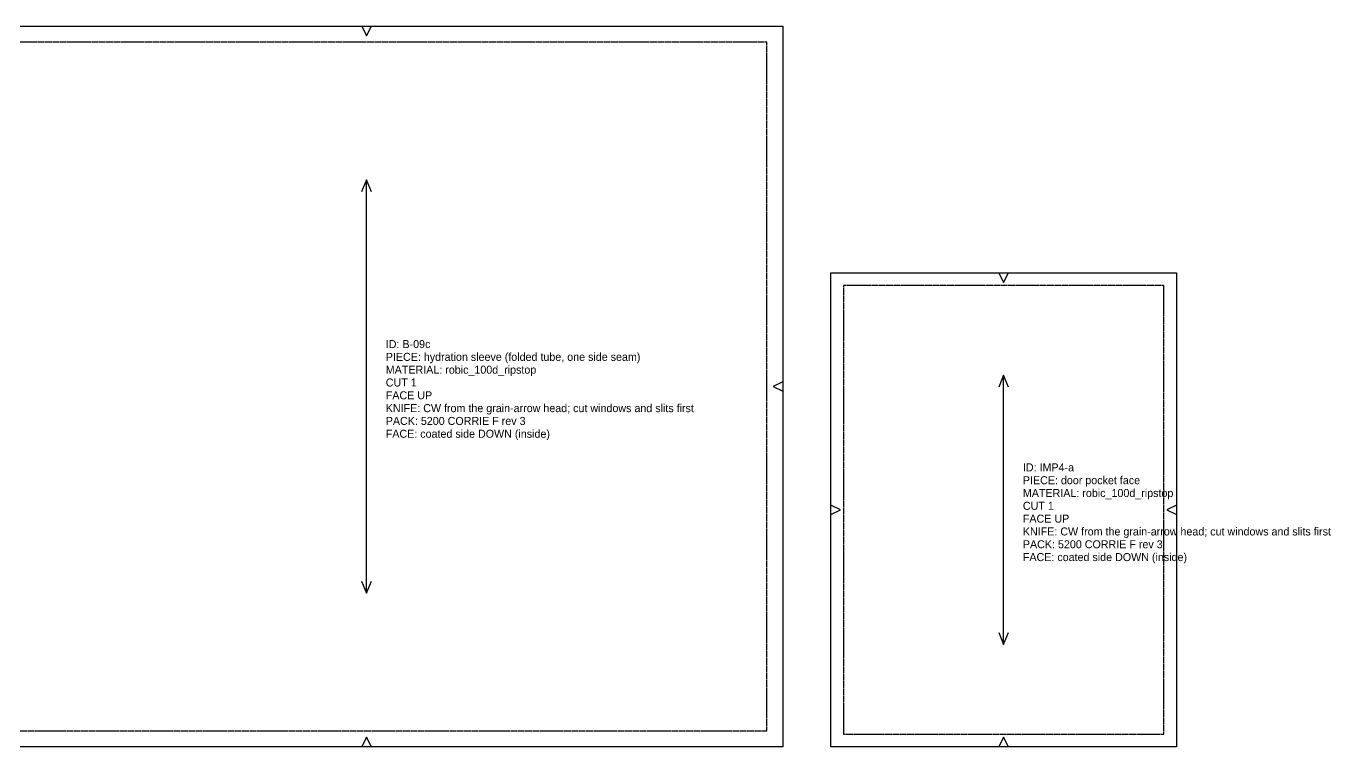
# Model space of a CAD drawing. Header units: millimetres. Extents: x 0 to 1963, y 0 to 1381.
# Drawn here: x 791 to 1606, y 0 to 450 of the extents above; entities that cross this region are included whole.
import ezdxf

# ---------------------------------------------------------------- set-up
doc = ezdxf.new("R2010")
doc.units = ezdxf.units.MM
doc.linetypes.add('DASHED', pattern=[1.524, 1.27, -0.254])
for name, color, linetype in [('CUT', 7, 'Continuous'), ('GRAIN', 5, 'Continuous'), ('NOTCH', 1, 'Continuous'), ('SEW', 3, 'Continuous'), ('TEXT', 2, 'Continuous')]:
    doc.layers.add(name, color=color, linetype=linetype)

# ---------------------------------------------------------------- blocks, each defined once
blk = doc.blocks.new('B-09c_1')
at = {"layer": 'CUT'}
blk.add_lwpolyline([(-10, -10), (-10, 440), (510, 440), (510, -10)], close=True, dxfattribs=at)
at = {"layer": 'GRAIN'}
for points in [[(253.12, 336.63), (250, 344), (246.88, 336.63)], [(250, 86), (250, 344)], [(246.88, 93.37), (250, 86), (253.12, 93.37)]]:
    blk.add_lwpolyline(points, dxfattribs=at)
at = {"layer": 'NOTCH'}
for points in [[(247, 440), (250, 434), (253, 440)], [(-10, 212), (-4, 215), (-10, 218)], [(510, 218), (504, 215), (510, 212)], [(253, -10), (250, -4), (247, -10)]]:
    blk.add_lwpolyline(points, dxfattribs=at)
at = {"layer": 'SEW', "linetype": 'DASHED'}
blk.add_lwpolyline([(0, 0), (500, 0), (500, 430), (0, 430)], close=True, dxfattribs=at)
at = {"layer": 'TEXT'}
for s, p in [('ID: B-09c', (262, 239)), ('PIECE: hydration sleeve (folded tube, one side seam)', (262, 231)), ('MATERIAL: robic_100d_ripstop', (262, 223)), ('CUT 1', (262, 215)), ('FACE UP', (262, 207)), ('KNIFE: CW from the grain-arrow head; cut windows and slits first', (262, 199)), ('PACK: 5200 CORRIE F rev 3', (262, 191)), ('FACE: coated side DOWN (inside)', (262, 183))]:
    blk.add_text(s, height=5, dxfattribs=at).set_placement(p)
blk = doc.blocks.new('IMP4-a_2')
at = {"layer": 'CUT'}
blk.add_lwpolyline([(-8, -8), (-8, 288), (208, 288), (208, -8)], close=True, dxfattribs=at)
at = {"layer": 'GRAIN'}
for points in [[(103.12, 216.63), (100, 224), (96.88, 216.63)], [(100, 56), (100, 224)], [(96.88, 63.37), (100, 56), (103.12, 63.37)]]:
    blk.add_lwpolyline(points, dxfattribs=at)
at = {"layer": 'NOTCH'}
for points in [[(97, 288), (100, 282), (103, 288)], [(-8, 137), (-2, 140), (-8, 143)], [(208, 143), (202, 140), (208, 137)], [(103, -8), (100, -2), (97, -8)]]:
    blk.add_lwpolyline(points, dxfattribs=at)
at = {"layer": 'SEW', "linetype": 'DASHED'}
blk.add_lwpolyline([(0, 0), (200, 0), (200, 280), (0, 280)], close=True, dxfattribs=at)
at = {"layer": 'TEXT'}
for s, p in [('ID: IMP4-a', (112, 164)), ('PIECE: door pocket face', (112, 156)), ('MATERIAL: robic_100d_ripstop', (112, 148)), ('CUT 1', (112, 140)), ('FACE UP', (112, 132)), ('KNIFE: CW from the grain-arrow head; cut windows and slits first', (112, 124)), ('PACK: 5200 CORRIE F rev 3', (112, 116)), ('FACE: coated side DOWN (inside)', (112, 108))]:
    blk.add_text(s, height=5, dxfattribs=at).set_placement(p)

msp = doc.modelspace()

# ---------------------------------------------------------------- block references
at = {"layer": 'CUT'}
for name, p in [('B-09c_1', (753.69, 10)), ('IMP4-a_2', (1301.69, 8))]:
    msp.add_blockref(name, p, dxfattribs=at)

doc.saveas('drawing.dxf')
